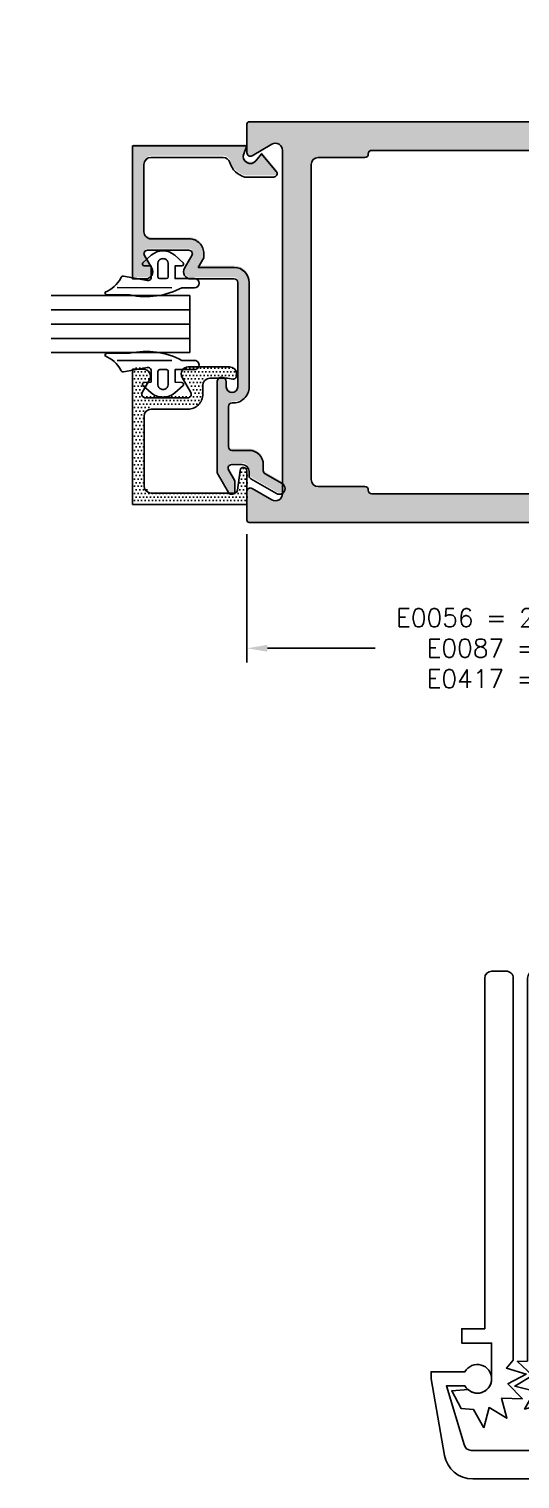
# Model space of a CAD drawing. Extents: x 0 to 130, y 0 to 90.
# Drawn here: x 95.71 to 97.86, y 32.57 to 38.91 of the extents above; entities that cross this region are included whole.
import ezdxf

# ---------------------------------------------------------------- set-up
doc = ezdxf.new("R2010")
doc.units = 0
doc.header["$MEASUREMENT"] = 0
doc.header["$PDMODE"] = 3
doc.layers.get('DEFPOINTS').update_dxf_attribs({"linetype": 'CONTINUOUS'})
for name, color, linetype in [('R-ANNO-DIMS', 3, 'CONTINUOUS'), ('R-DET1', 4, 'CONTINUOUS'), ('R-DET2', 2, 'CONTINUOUS'), ('R-OTLN', 1, 'CONTINUOUS'), ('R-PAT1', 5, 'CONTINUOUS'), ('R-PAT2', 4, 'CONTINUOUS')]:
    doc.layers.add(name, color=color, linetype=linetype)
doc.styles.get("Standard").update_dxf_attribs({"font": 'simplex'})
doc.dimstyles.new('1X', dxfattribs={"dimscale": 0, "dimtxt": 0.08, "dimasz": 0.09, "dimexe": 0.062, "dimexo": 0.062, "dimgap": 0.045, "dimtad": 0, "dimdec": 4, "dimzin": 4, "dimtxsty": 'STANDARD', "dimcen": 0, "dimazin": 3, "dimtp": 0.02, "dimtfac": 1, "dimtdec": 4, "dimtofl": 0, "dimtmove": 0, "dimatfit": 3, "dimtolj": 1, "dimtzin": 4})
pattern_1 = [(7.016477563892661e-15, (93.56653114377242, 34.06508364998921), (0.0078125, 0.015625), [0, -0.015625])]

# ---------------------------------------------------------------- blocks, each defined once
blk = doc.blocks.new('*D125')
at = {"layer": 'DEFPOINTS', "color": 0}
for p in [(95.71446079257349, 39.652494461782), (97.8393993457526, 39.634560591782), (97.8393993457526, 39.22710082978422)]:
    blk.add_point(p, dxfattribs=at)
at = {"layer": 'R-ANNO-DIMS', "color": 0}
for p, q in [((95.71446079257349, 39.590494461782), (95.71446079257349, 39.16510082978422)), ((97.8393993457526, 39.572560591782), (97.8393993457526, 39.16510082978422)), ((95.8044607925735, 39.22710082978422), (96.21097313852994, 39.22710082978422)), ((97.7493993457526, 39.22710082978422), (97.3219255194823, 39.22710082978422))]:
    blk.add_line(p, q, dxfattribs=at)
for points in [[(95.8044607925735, 39.24210082978422), (95.8044607925735, 39.21210082978422), (95.71446079257349, 39.22710082978422)], [(97.7493993457526, 39.24210082978422), (97.7493993457526, 39.21210082978422), (97.8393993457526, 39.22710082978422)]]:
    blk.add_solid(points, dxfattribs=at)
at = {"layer": 'R-ANNO-DIMS', "color": 0, "insert": (96.76644932900612, 39.22710082978422), "char_height": 0.08, "attachment_point": 5}
blk.add_mtext('\\A1;E0055 - 2 1/8"\\PE0086 - 4"\\PE0416 - 5"', dxfattribs=at)
blk = doc.blocks.new('*D129')
at = {"layer": 'DEFPOINTS', "color": 0}
for p in [(98.79260083443235, 37.6264151910664), (96.66760083443866, 36.76141544208019), (98.79260083443235, 36.20129339780653)]:
    blk.add_point(p, dxfattribs=at)
at = {"layer": 'R-ANNO-DIMS', "color": 0}
for p, q in [((98.79260083443235, 37.5644151910664), (98.79260083443235, 36.13929339780653)), ((96.66760083443866, 36.69941544208019), (96.66760083443866, 36.13929339780653)), ((96.75760083443866, 36.20129339780653), (97.22867288801766, 36.20129339780653)), ((98.70260083443235, 36.20129339780653), (98.33962526897002, 36.20129339780653))]:
    blk.add_line(p, q, dxfattribs=at)
for points in [[(96.75760083443866, 36.21629339780653), (96.75760083443866, 36.18629339780653), (96.66760083443866, 36.20129339780653)], [(98.70260083443235, 36.21629339780653), (98.70260083443235, 36.18629339780653), (98.79260083443235, 36.20129339780653)]]:
    blk.add_solid(points, dxfattribs=at)
at = {"layer": 'R-ANNO-DIMS', "color": 0, "insert": (97.78414907849384, 36.20129339780653), "char_height": 0.08, "attachment_point": 5}
blk.add_mtext('\\A1;E0056 = 2 1/8"\\PE0087 = 4"\\PE0417 = 5"', dxfattribs=at)

msp = doc.modelspace()

# ---------------------------------------------------------------- hatches: boundary and pattern name
at = {"layer": 'R-PAT1'}
h = msp.add_hatch(dxfattribs=at)
h.set_pattern_fill('DOTS', color=256, scale=0.3, style=0)
h.set_pattern_definition([(0, (86.57877029981901, 31.98543126987488), (0.009375, 0.01875), [0, -0.01875])])
edge = h.paths.add_edge_path(flags=16)
edge.add_line((98.64550058340598, 37.43891519106641), (98.54260058340597, 37.43891519106641))
edge.add_line((98.54260058340597, 37.43891519106641), (98.54260058340597, 37.81391519106641))
edge.add_line((98.54260058340597, 37.81391519106641), (98.64550058340598, 37.81391519106641))
edge.add_arc((98.64537520589323, 37.82897594416826), 0.01506127496315577, 270.4769639564805, 363.956624725013)
edge.add_arc((95.80095550492919, 37.62757699750051), 2.866602061507547, 4.049573806830185, 14.66410710941875)
edge.add_arc((98.54419216608038, 38.34541519106641), 0.03099999999999694, 14.66410710941829, 90.00000000000081)
edge.add_line((98.54419216608038, 38.3764151910664), (97.21360058340598, 38.3764151910664))
edge.add_arc((97.21345959241498, 38.36154356944478), 0.0148722899419091, 89.45682139260938, 182.421560498856)
edge.add_arc((97.18357898787751, 38.36044415448104), 0.01502897893022801, -89.91767018448081, 1.7960520759608016, ccw=False)
edge.add_line((97.18360058340598, 38.34541519106641), (96.97960058340598, 38.34541519106641))
edge.add_arc((96.97960058340597, 38.31441519106641), 0.03100000000000058, 89.9999999999967, 179.9999999999967)
edge.add_line((96.94860058340596, 38.31441519106641), (96.94860058340596, 36.93841519106641))
edge.add_arc((96.97960058340597, 36.93841519106641), 0.03100000000000058, 180.0000000000033, 270.0000000000032)
edge.add_line((96.97960058340597, 36.90741519106641), (97.18360058340596, 36.90741519106641))
edge.add_arc((97.18374157439696, 36.89254356944478), 0.01487228994191086, -2.4215604988626183, 90.54317860738371, ccw=False)
edge.add_arc((97.21362217893443, 36.89144415448104), 0.01502897893022629, 178.2039479240321, 269.9176701844876)
edge.add_line((97.21360058340596, 36.87641519106641), (98.54416599656943, 36.87641519106641))
edge.add_arc((98.54416599656943, 36.90741519106641), 0.03099999999999792, 270.0000000000041, 345.3338042609914)
edge.add_arc((95.80095550492919, 37.62535338463233), 2.86660206150755, 345.3338042609843, 355.9504261931692)
edge.add_line((98.66040058340597, 37.42291519106641), (98.64550058340598, 37.43891519106641))
edge = h.paths.add_edge_path()
edge.add_line((96.77710386168995, 36.84963201254301), (96.69010404252955, 36.89986190813413))
edge.add_arc((96.68260398356013, 36.88687156112356), 0.01500000000000057, 59.9997399072349, 179.9999999999932)
edge.add_line((96.66760398356013, 36.88687156112356), (96.66760083443866, 36.76141544208019))
edge.add_arc((96.67760083443551, 36.7614151910664), 0.00999999999999937, 179.9985617969628, 269.9999999999873)
edge.add_line((96.6776008344355, 36.7514151910664), (98.66220083443234, 36.7514151910664))
edge.add_arc((95.79172215345076, 37.6264151910664), 3.000878680981592, 343.0473522489136, 376.9526477510863)
edge.add_line((98.66220083443235, 38.5014151910664), (96.67760083426124, 38.5014151910664))
edge.add_arc((96.67760083426124, 38.49141519106641), 0.009999999999999787, 89.99999999999491, 180.0014372767732)
edge.add_line((96.66760083426438, 38.49141494021428), (96.66760398356011, 38.36587102509979))
edge.add_arc((96.68260398356013, 38.3658710250998), 0.01500000000000279, 180, 299.9999637359592)
edge.add_line((96.69010397533816, 38.35288063929608), (96.77710400055219, 38.40311005385338))
edge.add_arc((96.79260398356013, 38.3762632565257), 0.03100000000000329, 0, 119.9999637359598, ccw=False)
edge.add_line((96.82360398356013, 38.3762632565257), (96.82360398356013, 36.87647872969819))
edge.add_arc((96.79260398356013, 36.87647872969819), 0.03100000000000014, 239.9997399072285, 359.9999999999967, ccw=False)
h = msp.add_hatch(dxfattribs=at)
h.set_pattern_fill('DOTS', color=256, scale=0.25, style=0)
h.set_pattern_definition(pattern_1)
edge = h.paths.add_edge_path()
edge.add_arc((96.55892383829689, 37.37204100336649), 0.01999999999999966, -1.3073986337985843e-12, 82.57678088607781, ccw=False)
edge.add_line((96.57892383829689, 37.37204100336648), (96.57892363829689, 37.35004200336648))
edge.add_arc((96.60392363829689, 37.35004200336648), 0.02499999999999858, 180, 359.9977081688206)
edge.add_line((96.62892363827689, 37.35004100336648), (96.62892373829689, 37.58046070336648))
edge.add_line((96.62892373829689, 37.58046070336648), (96.6289239382969, 37.80695830336649))
edge.add_arc((96.61392393829689, 37.80695830336649), 0.01500000000000057, 0, 90)
edge.add_line((96.61392393829689, 37.82195830336649), (96.4234179382969, 37.82195979255616))
edge.add_arc((96.4234179382969, 37.85295980336649), 0.03100001081032078, 150.0000115355606, 270, ccw=False)
edge.add_line((96.39657113829689, 37.86845980336649), (96.42890283829689, 37.92445830336649))
edge.add_arc((96.4159125382969, 37.93195830336649), 0.01499992980283587, 329.9998451922556, 450)
edge.add_line((96.4159125382969, 37.94695823316933), (96.2339237982969, 37.94695830336649))
edge.add_arc((96.23392379829689, 37.93195830336649), 0.01500000000000012, 90, 210.0000593141607)
edge.add_line((96.22093342500433, 37.92445828991849), (96.25326477053741, 37.86845985662159))
edge.add_arc((96.22641789829689, 37.85295980336649), 0.03100010000000041, -90, 30.00000694694569, ccw=False)
edge.add_line((96.22641789829689, 37.82195970336649), (96.16892373829688, 37.82196150336649))
edge.add_line((96.1689237382969, 37.82196150336649), (96.1689237382969, 38.40295900336649))
edge.add_line((96.1689237382969, 38.40295900336648), (96.6689237382969, 38.40295900336648))
edge.add_line((96.6689237382969, 38.40295900336648), (96.6551377382969, 38.36846603336649))
edge.add_arc((96.68392383829689, 38.35696138336649), 0.03099994394886189, 158.2153907513803, 322.5250916519976)
edge.add_line((96.70852600948231, 38.33810058545665), (96.73255123829689, 38.36905397336649))
edge.add_line((96.73255123829689, 38.36905397336648), (96.79753851213981, 38.29160348141396))
edge.add_arc((96.78604873829688, 38.28196060336649), 0.0150000000000003, -90, 40.00530512934972, ccw=False)
edge.add_line((96.78604873829688, 38.26696060336648), (96.66048312475405, 38.2669639513706))
edge.add_arc((96.68392375003435, 38.35696122640823), 0.09299985176187059, 196.3948619782662, 255.40113810348072, ccw=False)
edge.add_arc((96.56496583829689, 38.32196153336648), 0.03100000016532889, 16.39498076990827, 90)
edge.add_line((96.56496583829689, 38.35296153353181), (96.2499235882969, 38.35296153336648))
edge.add_arc((96.2499235882969, 38.32196153336648), 0.03099999999999969, 90, 179.9999815174906)
edge.add_line((96.21892358829689, 38.32196154336648), (96.21892358829689, 38.02795900336648))
edge.add_arc((96.2499235882969, 38.02795900336648), 0.03100000000000058, 180, 270.0000369650188)
edge.add_line((96.2499236082969, 37.99695900336649), (96.4159125382969, 37.99695829957356))
edge.add_arc((96.4159125382969, 37.93195830336649), 0.06499999620707664, -0.2454029956554109, 89.99999999999841, ccw=False)
edge.add_line((96.48091193829688, 37.93167990336649), (96.48091253829688, 37.91454040336649))
edge.add_line((96.48091253829689, 37.91454040336649), (96.4563290382969, 37.87196080336649))
edge.add_line((96.45632903829689, 37.87196080336648), (96.61392363829688, 37.87195830336648))
edge.add_arc((96.61392363829688, 37.80695830336649), 0.06499999999999995, 0, 89.99999999999841, ccw=False)
edge.add_line((96.6789236382969, 37.80695830336649), (96.67892405325578, 37.35004200336648))
edge.add_arc((96.60892383829689, 37.35004200336648), 0.07000021495888298, 266.627680276289, 359.99999999999966, ccw=False)
edge.add_arc((96.60392682726408, 37.26518562713434), 0.01500316588895599, 86.64006259601777, 179.994744289696)
edge.add_line((96.58892366143824, 37.26518700336648), (96.5889237382969, 37.08796000336648))
edge.add_arc((96.60392363829689, 37.08796000336648), 0.0149998999999994, 180, 270)
edge.add_line((96.60392363829689, 37.07296010336648), (96.6789237382969, 37.07296100336649))
edge.add_arc((96.67892373829689, 37.01096100336649), 0.06199999999999983, 0, 89.99999999999841, ccw=False)
edge.add_line((96.74092373829689, 37.01096100336649), (96.74092383829688, 36.98390300336649))
edge.add_arc((96.7559238382969, 36.98390300336649), 0.01500000000000057, 180, 239.9992722191699)
edge.add_line((96.74842367329144, 36.97091271757706), (96.82330606224073, 36.92767869457687))
edge.add_arc((96.81092373829689, 36.90596100336649), 0.02499960115201775, -120.33879133915372, 60.31040867535643, ccw=False)
edge.add_line((96.79829613829689, 36.88438500336649), (96.68642367329144, 36.94897071757705))
edge.add_arc((96.6939238382969, 36.96196100336648), 0.0150000000000004, 180, 239.9992722191698, ccw=False)
edge.add_line((96.6789238382969, 36.96196100336648), (96.6789238382969, 36.97995900336649))
edge.add_arc((96.64792383829689, 36.97995900336649), 0.03100000000000058, 0, 90)
edge.add_line((96.64792383829689, 37.01095900336649), (96.60192453829688, 37.01095700336649))
edge.add_arc((96.60192453829688, 36.99595800336649), 0.01499899999999954, 90, 209.9997728367211)
edge.add_line((96.588934993532, 36.98845855486669), (96.61692373829689, 36.93997700336649))
edge.add_line((96.61692373829689, 36.93997700336649), (96.61692385470221, 36.89595900336649))
edge.add_arc((96.60192383829688, 36.89595900336649), 0.01500001640532389, -150.00003617887108, 0, ccw=False)
edge.add_line((96.58893343829689, 36.88845900336648), (96.53892413829689, 36.97508000336649))
edge.add_line((96.53892413829689, 36.97508000336649), (96.53892421922026, 37.37204100336649))
edge.add_arc((96.55892383829689, 37.37204100336649), 0.0199996190766214, 82.57678088607997, 180.0000000000025, ccw=False)
h = msp.add_hatch(dxfattribs=at)
h.set_pattern_fill('DOTS', color=256, scale=0.25, style=0)
h.set_pattern_definition(pattern_1)
edge = h.paths.add_edge_path()
edge.add_line((96.62877733829689, 36.89982700336649), (96.63929474030552, 36.98548299084168))
edge.add_arc((96.65418283829689, 36.98365500336649), 0.01499990000000072, 0, 173.0001558188392, ccw=False)
edge.add_line((96.66918273829688, 36.98365500336649), (96.66918263829689, 36.83665600336649))
edge.add_line((96.66918263829689, 36.83665600336649), (96.1691826608969, 36.83665600336649))
edge.add_line((96.1691826608969, 36.83665600336649), (96.1691826608969, 37.42765540336649))
edge.add_line((96.1691826608969, 37.42765540336649), (96.2164891982969, 37.4276569968563))
edge.add_arc((96.21648919829688, 37.39665700336649), 0.03099999348981219, -30.000006946946883, 90, ccw=False)
edge.add_line((96.24333597829688, 37.38115700336649), (96.21100422829689, 37.32515500336649))
edge.add_arc((96.22399461829689, 37.31765500336648), 0.01500000774506842, 150.0000170803105, 269.9999618028166)
edge.add_line((96.22399460829689, 37.30265499562142), (96.41114413829689, 37.30265500336649))
edge.add_arc((96.41114413829689, 37.31765500336648), 0.01500000000000012, 270, 389.9999638211315)
edge.add_line((96.42413452408945, 37.32515499516383), (96.38602933426245, 37.39115505877363))
edge.add_arc((96.41287603829689, 37.40665540336649), 0.03100010000000078, 90, 210.0006287130695, ccw=False)
edge.add_line((96.41287603829689, 37.43765550336649), (96.59318243829688, 37.43765540336648))
edge.add_arc((96.59318243829689, 37.40665540336649), 0.03100000000000014, 0, 90, ccw=False)
edge.add_line((96.62418243829688, 37.40665540336649), (96.62418255244107, 37.39927000336648))
edge.add_arc((96.6091827382969, 37.39927000336649), 0.01499981414418095, 261.9497387118541, 359.9999999999966, ccw=False)
edge.add_line((96.60708213829689, 37.38441800336649), (96.5841826382969, 37.38765400336649))
edge.add_line((96.5841826382969, 37.38765400336649), (96.50714383829688, 37.38765600336649))
edge.add_arc((96.50714383829688, 37.35665600336649), 0.03099999999999925, 90, 180.0000000000008)
edge.add_line((96.47614383829689, 37.35665600336649), (96.47614403292255, 37.3178440039324))
edge.add_arc((96.41114413829689, 37.31765500336648), 0.06500016940408705, -90.1308104447163, 0.1665987967566025, ccw=False)
edge.add_line((96.41099573829689, 37.25265500336648), (96.25018250829689, 37.25265400336649))
edge.add_arc((96.25018250829689, 37.22165400336649), 0.03099999999999925, 90, 180.0000000000008)
edge.add_line((96.2191825082969, 37.22165400336649), (96.2191825082969, 36.91765700336649))
edge.add_arc((96.25018250829689, 36.91765700336649), 0.03100000000000058, 180, 270)
edge.add_line((96.25018250829689, 36.88665700336649), (96.61388913829688, 36.88665400336649))
edge.add_arc((96.61388913829688, 36.90165400336649), 0.01500000000000012, 270, 353.0001558188382)

# ---------------------------------------------------------------- linework, layer by layer
at = {"layer": 'R-DET1'}
for points in [[(96.55992769298675, 37.38473002772002, -0.3767558748450491), (96.57734374377242, 37.36489764998921), (96.57734354377241, 37.34289864998921, 0.9999800002000091), (96.62734354375242, 37.34289764998921), (96.62734364377242, 37.57331734998921), (96.62734384377242, 37.79981494998921, 0.414213562373095), (96.61234384377242, 37.81481494998921), (96.42183784377242, 37.81481643917889, -0.5773502020784552), (96.39499104377242, 37.86131644998921), (96.42732274377242, 37.91731494998921, 0.5773511698249313), (96.41433244377242, 37.93981487979205), (96.23234370377241, 37.93981494998921, 0.57735061426548), (96.21935333047986, 37.91731493654122), (96.25168467601294, 37.86131650324432, -0.5773503096053207), (96.22483780377242, 37.81481634998921), (96.16734364377241, 37.81481814998921), (96.16734364377241, 38.39581564998921), (96.66734364377241, 38.39581564998921), (96.65355764377242, 38.36132267998921, 0.871661996115411), (96.70694591495784, 38.33095723207938), (96.73097114377242, 38.36191061998921), (96.79595841761534, 38.28446012803669, -0.6371028040913633), (96.78446864377241, 38.25981724998921), (96.65890303022958, 38.25982059799333, -0.2633073115942851), (96.59312524377242, 38.32356815998921, 0.33268004853194), (96.56338574377241, 38.34581818015454), (96.24834349377242, 38.34581817998921, 0.4142134678914144), (96.21734349377242, 38.31481818998921), (96.21734349377242, 38.02081564998921, 0.414213751336475), (96.24834351377243, 37.98981564998922), (96.41433244377242, 37.98981494619629, -0.4154686075962968), (96.47933184377241, 37.92453654998921), (96.47933244377242, 37.90739704998921), (96.45474894377242, 37.86481744998921), (96.61234354377241, 37.86481494998921, -0.414213562373095), (96.67734354377242, 37.79981494998921), (96.6773439587313, 37.34289864998921, -0.4315596713057824), (96.60322604377242, 37.27301964998921, 0.4314683805151897), (96.58734356691377, 37.25804364998921), (96.58734364377241, 37.08081664998921, 0.414213562373095), (96.60234354377242, 37.06581674998921), (96.67734364377242, 37.06581764998921, -0.414213562373095), (96.73934364377241, 37.00381764998922), (96.73934374377242, 36.97675964998921, 0.2679457888973785), (96.74684357876697, 36.96376936419978), (96.82172596771626, 36.9205353411996, -1.005681447737971), (96.79671604377242, 36.87724164998922), (96.68484357876697, 36.94182736419978, -0.2679457888973763), (96.67734374377241, 36.95481764998921), (96.67734374377243, 36.97281564998922, 0.414213562373095), (96.64634374377242, 37.00381564998921), (96.60034444377241, 37.00381364998921, 0.5773489476079768), (96.58735489900754, 36.98131520148942), (96.61534364377242, 36.93283364998921), (96.61534376017774, 36.88881564998921, -0.7673272387856588), (96.58735334377242, 36.88131564998921), (96.53734404377242, 36.96793664998921), (96.53734412469579, 37.36489764998921, -0.4526903691078097), (96.55992764377241, 37.38472964998921)], [(96.62719724377241, 36.89268364998922), (96.63771464578105, 36.97833963746441, -0.9407073484462662), (96.66760264377241, 36.97651164998921), (96.66760254377242, 36.82951264998921), (96.16760256637242, 36.82951264998921), (96.16760256637242, 37.42051204998921), (96.21490910377241, 37.42051364347903, -0.577350309605322), (96.24175588377241, 37.37401364998922), (96.20942413377242, 37.31801164998921, 0.5773499475982407), (96.2224145137724, 37.29551164224414), (96.40956404377242, 37.29551164998921, 0.5773500587095053), (96.42255442956498, 37.31801164178655), (96.38444923973798, 37.38401170539636, -0.5773539268997977), (96.41129594377242, 37.43051214998921), (96.59160234377242, 37.43051204998922, -0.414213562373095), (96.62260234377241, 37.39951204998921), (96.6226024579166, 37.39212664998922, -0.4559911351790257), (96.60550204377242, 37.37727464998922), (96.58260254377242, 37.38051064998921), (96.50556374377241, 37.38051264998921, 0.414213562373095), (96.47456374377242, 37.34951264998922), (96.47456393839806, 37.31070065055513, -0.4157347223605669), (96.40941564377242, 37.24551164998921), (96.24860241377242, 37.24551064998921, 0.414213562373095), (96.21760241377243, 37.21451064998922), (96.21760241377243, 36.91051364998921, 0.414213562373095), (96.24860241377242, 36.87951364998921), (96.61230904377241, 36.87951064998921, 0.3788668861742499), (96.62719724101844, 36.89268265032735)]]:
    msp.add_lwpolyline(points, format="xyb", dxfattribs=at)
at = {"layer": 'R-DET2', "linetype": 'CONTINUOUS'}
for p, q in [((96.41747310507242, 37.74266509998921), (95.81196300274408, 37.74266478953466)), ((96.41747310507242, 37.74266509998921), (96.41747310507242, 37.49266509998921)), ((96.41747310507242, 37.68016509998921), (95.81196300274408, 37.68016475398356)), ((95.81196300274408, 37.61766483087369), (96.41747310507242, 37.61766509998921)), ((96.41747310507242, 37.55516509998921), (95.81196300274408, 37.55516475398356)), ((96.41747310507242, 37.49266509998921), (95.81196300274408, 37.49266478953466))]:
    msp.add_line(p, q, dxfattribs=at)
at = {"layer": 'R-DET2'}
for points in [[(96.15560337232272, 37.74468380414959), (96.05749480044011, 37.74468380414959, -0.477037012448265), (96.04771374115026, 37.75676488059423, 0.1690634905219287), (96.11661993181046, 37.81872047126758, -0.3788088368526451), (96.12727254852778, 37.82660134180385), (96.2325891836998, 37.80738733014562, 0.3462419148266733), (96.24846074112726, 37.81734927712652), (96.24846074112726, 37.87143619211584), (96.2182634951853, 37.87254705719376, -0.6086559015379466), (96.21286012822658, 37.88569179808306), (96.24941276682618, 37.91800246893078, -0.3786170875212405), (96.35250871542836, 37.91800246893078), (96.38906135402796, 37.88569179808306, -0.6086559015379387), (96.38365798706924, 37.87254705719376), (96.35346074112728, 37.87143619211584), (96.35346074112728, 37.81643619211583), (96.43846074112726, 37.81643619211583, -0.9999999999999999), (96.43846074112726, 37.77643619211584), (96.38342123385961, 37.77643619211584, -0.1753644488707544)], [(96.30846074112726, 37.90248356721239, -0.341998713119647), (96.32346074112728, 37.88311865048135), (96.32346074112728, 37.82443619211584, -0.414213562373095), (96.31546074112727, 37.81643619211583), (96.28646074112727, 37.81643619211583, -0.4142135623730958), (96.27846074112726, 37.82443619211584), (96.27846074112726, 37.88311865048135, -0.341998713119647), (96.29346074112728, 37.90248356721239, -0.1270166537925822)], [(96.1556034852283, 37.49064617644582), (96.05749491334574, 37.49064608923823, 0.477037012448265), (96.04771386479463, 37.47856500409931, -0.1690634905219287), (96.11662011052641, 37.41660947467591, 0.3788088368526451), (96.12727273424895, 37.40872861360863), (96.2325893523418, 37.42794271888162, -0.3462419148266733), (96.24846091862433, 37.41798078600877), (96.24846096670157, 37.36389387101947), (96.21826372174704, 37.36278297909956, 0.6086559015379466), (96.21286036647254, 37.34963823340728), (96.24941303379272, 37.3173275950508, 0.3786170875212405), (96.35250898239485, 37.31732768669161), (96.38906159227385, 37.34963839003055, 0.6086559015379387), (96.38365821363094, 37.36278312611685), (96.35346096670153, 37.36389396435278), (96.35346091781265, 37.41889396435276), (96.43846091781262, 37.4188940399083, 0.9999999999999999), (96.43846088225708, 37.45889403990829), (96.38342137498944, 37.45889399098429, 0.1753644488707544)], [(96.30846099429921, 37.33284654925625, 0.341998713119647), (96.32346097708596, 37.35221147932062), (96.32346092492378, 37.41089393768611, 0.414213562373095), (96.31546091781267, 37.418893930575), (96.28646091781268, 37.41889390479723, 0.4142135623730958), (96.27846092492379, 37.41089389768612), (96.27846097708597, 37.35221143932063, 0.341998713119647), (96.29346099429922, 37.33284653592293, 0.1270166537925822)]]:
    msp.add_lwpolyline(points, format="xyb", close=True, dxfattribs=at)
for points in [[(96.33927095054848, 37.77643619211584), (96.09949491289231, 37.77668380414958)], [(96.33927109167833, 37.4588939517396), (96.09949505424235, 37.45864612657165)]]:
    msp.add_lwpolyline(points, dxfattribs=at)
at = {"layer": 'R-OTLN'}
for points in [[(96.77710386168995, 36.84963201254301), (96.69010404252955, 36.89986190813413, 0.5773517823489569), (96.66760398356013, 36.88687156112356), (96.66760083443866, 36.76141544208019, 0.41422091441562), (96.6776008344355, 36.7514151910664), (98.66220083443235, 36.7514151910664, 0.1490285714285716), (98.66220083443235, 38.5014151910664), (96.67760083426124, 38.50141519106641, 0.4142209096806916), (96.66760083426438, 38.49141494021428), (96.66760398356013, 38.3658710250998, 0.5773500582140162), (96.69010397533816, 38.35288063929608), (96.77710400055219, 38.40311005385338, -0.5773500582140176), (96.82360398356013, 38.3762632565257), (96.82360398356012, 36.87647872969819, -0.5773517823490137)], [(98.64550058340598, 37.43891519106641), (98.54260058340597, 37.43891519106641), (98.54260058340597, 37.81391519106641), (98.64550058340598, 37.81391519106641, 0.4321153771382064), (98.66040058340597, 37.83001519106641, 0.04634778278476775), (98.57418238849208, 38.35326290154124, 0.3410895637978454), (98.54419216608038, 38.3764151910664), (97.21360058340596, 38.37641519106641, 0.4294516640285334), (97.19860058340596, 38.36091519106641, -0.4230014089512049), (97.18360058340598, 38.34541519106641), (96.97960058340597, 38.34541519106641, 0.414213562373095), (96.94860058340596, 38.31441519106641), (96.94860058340596, 36.93841519106641, 0.414213562373095), (96.97960058340597, 36.90741519106641), (97.18360058340598, 36.90741519106641, -0.4294516640285342), (97.19860058340598, 36.8919151910664, 0.4230014089512751), (97.21360058340596, 36.87641519106641), (98.54416599656945, 36.87641519106641, 0.341079390195617), (98.57415593288499, 36.89956638734932, 0.04635691573102849), (98.66040058340597, 37.42291519106641), (98.66040058340597, 37.42291519106641)]]:
    msp.add_lwpolyline(points, format="xyb", close=True, dxfattribs=at)
at = {"layer": 'R-PAT2'}
for points in [[(97.7036328982569, 32.79652126860623), (97.72664244327775, 32.88454058716063), (97.80463401220847, 32.83769878129692), (97.78150932803611, 32.92568792030156), (97.87245037745873, 32.92312566918997), (97.80913791714786, 32.98845844787137), (97.88964319011771, 33.03083462779473), (97.80242358998788, 33.05671089016089), (97.83238450555311, 33.09084000610952), (97.83238450555311, 34.75977662618502, 0.4142135623730946), (97.8013845055531, 34.79077662618501), (97.73858450555309, 34.79077662618502, 0.414213562373095), (97.70758450555309, 34.75977662618502), (97.70758450555309, 33.22827662618502), (97.6075845055531, 33.22827662618502), (97.6075845055531, 33.16577662618502), (97.7380845055531, 33.16577662618502), (97.7380845055531, 33.00977662618502, -0.6426365562521192), (97.63465897519518, 32.96253944840178), (97.56345765914968, 32.95779262509815), (97.60515856247653, 32.87968862839077), (97.65864614116235, 32.87559737932851)], [(97.92730315894913, 32.95643690963617), (97.8388777619586, 32.97783290851249), (97.91711792983128, 33.02425828661654), (97.85055701855954, 33.08627832121444), (97.8947845055531, 33.08728849871687), (97.8947845055531, 34.75977662618502, -0.4142135623730903), (97.92578450555311, 34.79077662618501), (97.98858450555312, 34.79077662618502, -0.4142135623731008), (98.01958450555313, 34.75977662618502), (98.01958450555313, 33.22827662618502), (98.1195845055531, 33.22827662618502), (98.1195845055531, 33.16577662618502), (97.98908450555311, 33.16577662618502), (97.98908450555311, 33.00977662618502, 0.6426365562521166), (98.09251003591103, 32.96253944840178), (98.16371135195654, 32.95779262509815), (98.12201044862968, 32.87968862839077), (98.02948473402006, 32.87261136386633), (97.96854832474963, 32.81135900462156), (97.9694470166755, 32.90233170356839), (97.8818954973586, 32.87760174064587)], [(98.07205399759599, 32.57227662618502, 0.3639702342662027), (98.19515496672251, 32.67557060397665), (98.2540845055531, 33.00977662618502), (98.2540845055531, 33.04077662618502), (98.10585466309847, 33.04077662618501, 3.766779275656965), (98.10585466309848, 32.97877662618502), (98.1872450031286, 32.97877662618502), (98.1090646009532, 32.72289353267735, -0.3639702342662029), (98.07853556060984, 32.69727662618502), (97.64863345049636, 32.69727662618502, -0.363970234266202), (97.61810441015298, 32.72289353267735), (97.53992400797759, 32.97877662618502), (97.6213143480077, 32.97877662618502, 3.766779275658193), (97.62131434800772, 33.04077662618501), (97.4730845055531, 33.04077662618502), (97.4730845055531, 33.00977662618502), (97.53201404438369, 32.67557060397665, 0.3639702342662023), (97.6551150135102, 32.57227662618502)]]:
    msp.add_lwpolyline(points, format="xyb", close=True, dxfattribs=at)

# ---------------------------------------------------------------- dimensions: what is measured, and where the dimension line sits
at = {"layer": 'R-ANNO-DIMS'}
for base, p1, p2, text, picture, middle in [((97.8393993457526, 39.22710082978422), (95.71446079257349, 39.652494461782), (97.8393993457526, 39.634560591782), 'E0055 - 2 1/8"\\PE0086 - 4"\\PE0416 - 5"', '*D125', (96.76644932900612, 39.22710082978422)), ((98.79260083443235, 36.20129339780653), (96.66760083443866, 36.76141544208019), (98.79260083443235, 37.6264151910664), 'E0056 = 2 1/8"\\PE0087 = 4"\\PE0417 = 5"', '*D129', (97.78414907849384, 36.20129339780653))]:
    dim = msp.add_linear_dim(base=base, p1=p1, p2=p2, text=text, dimstyle='1X', override={"dimscale": 1, "dimpost": '"'}, dxfattribs=at)
    dim.commit()
    dim.dimension.update_dxf_attribs({"geometry": picture, "text_midpoint": middle, "dimtype": 160})

doc.saveas('drawing.dxf')
